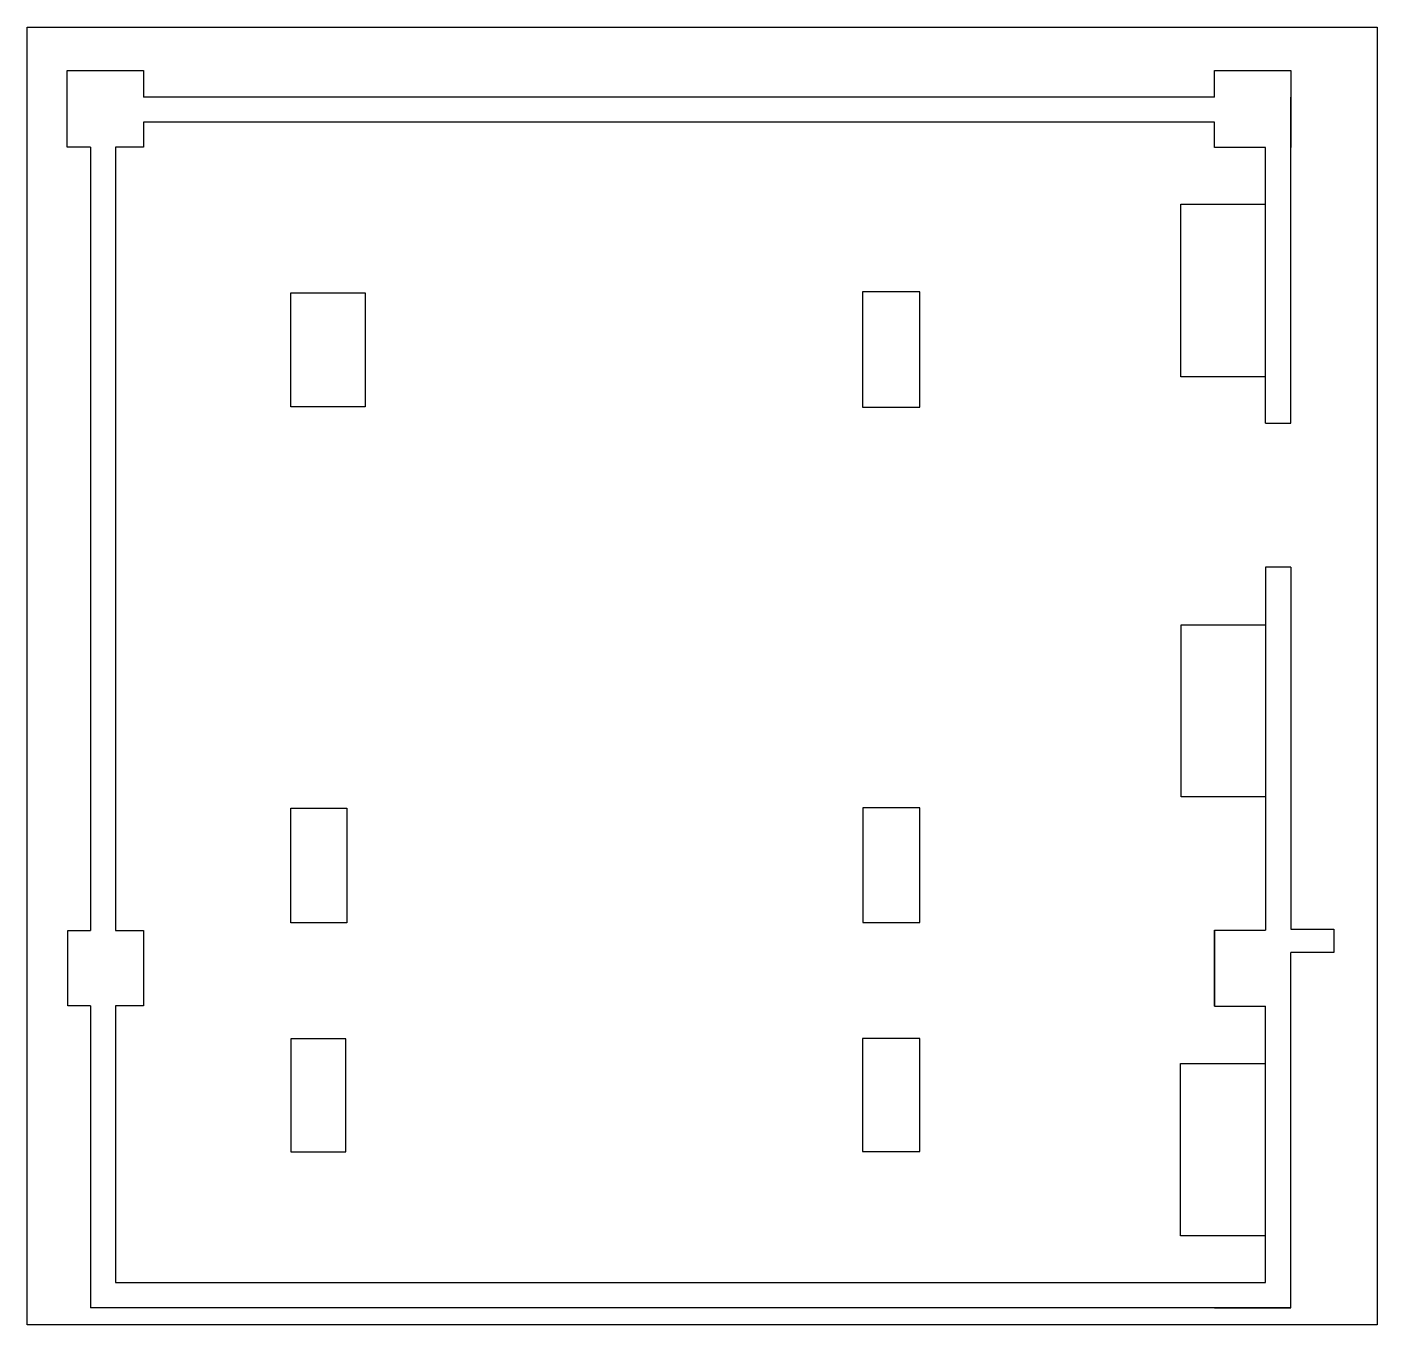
# Model space of a CAD drawing. Header units: millimetres. Extents: x 0 to 12913, y 0 to 12412.
import ezdxf

# ---------------------------------------------------------------- set-up
doc = ezdxf.new("R2010")
doc.units = ezdxf.units.MM
picture_1 = doc.add_image_def('image1.jpg', size_in_pixel=(800, 769))

msp = doc.modelspace()

# ---------------------------------------------------------------- linework, layer by layer
for points in [[(606, 11263), (384, 11263), (384, 11996), (1113, 11996), (1113, 11742)], [(11358, 11742), (11358, 11997), (12087, 11997), (12087, 11261)], [(11358, 11742), (1113, 11742)], [(12087, 8625), (12087, 11742)], [(1113, 11501), (1113, 11263), (846, 11263)], [(11358, 11501), (1113, 11501)], [(11847, 11261), (11358, 11261), (11358, 11501)], [(606, 11263), (606, 3772)], [(846, 11263), (846, 3772)], [(11847, 8625), (11847, 11261)], [(11847, 9068), (11037, 9068), (11037, 10717), (11847, 10717)], [(11847, 8625), (12087, 8625)], [(12087, 7248), (11847, 7248)], [(11847, 7248), (11847, 3776)], [(12087, 7248), (12087, 3786)], [(11847, 5051), (11038, 5051), (11038, 6695), (11847, 6695)], [(606, 3052), (391, 3052), (391, 3772), (606, 3772)], [(846, 3772), (1115, 3772), (1115, 3052), (846, 3052)], [(11359, 3776), (11359, 3048), (11847, 3048)], [(11359, 3048), (11359, 3776), (11847, 3776)], [(12087, 3786), (12500, 3786), (12500, 3562), (12087, 3562)], [(12087, 3048), (12087, 3562)], [(606, 3052), (606, 165)], [(846, 3052), (846, 405)], [(11359, 165), (12087, 165), (12087, 3048)], [(11847, 405), (11847, 3048)], [(11847, 852), (11033, 852), (11033, 2501), (11847, 2501)], [(846, 405), (11359, 405)], [(11359, 405), (11847, 405)], [(11359, 165), (606, 165)], [(12087, 165), (11359, 165)]]:
    msp.add_lwpolyline(points)
for points in [[(2523, 9871), (3233, 9871), (3233, 8779), (2523, 8779)], [(8541, 9879), (7992, 9879), (7992, 8778), (8541, 8778)], [(2522, 4941), (3060, 4941), (3060, 3845), (2522, 3845)], [(8539, 4946), (7995, 4946), (7995, 3848), (8539, 3848)], [(2522, 1657), (3049, 1657), (3049, 2737), (2522, 2737)], [(8540, 2741), (7991, 2741), (7991, 1660), (8540, 1660)]]:
    msp.add_lwpolyline(points, close=True)

# ---------------------------------------------------------------- pictures from other files: only their frames are drawn
image = msp.add_image(picture_1, insert=(0, 0), size_in_units=(12913, 12412))
image.dxf.flags = 7

doc.saveas('drawing.dxf')
